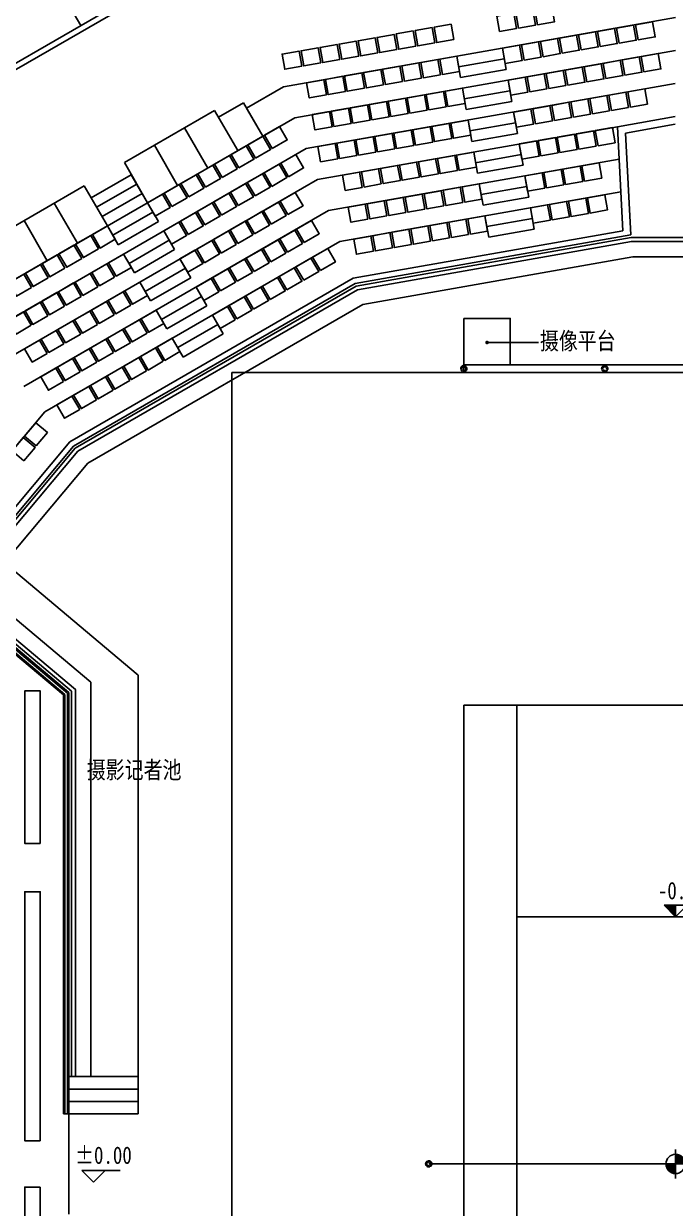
# Model space of a CAD drawing. Extents: x 23317406 to 24383751, y 42324270 to 43451021.
# Drawn here: x 23980481 to 23997363, y 42903866 to 42934550 of the extents above; entities that cross this region are included whole.
import ezdxf

# ---------------------------------------------------------------- set-up
doc = ezdxf.new("R2010")
doc.units = 0
doc.header["$MEASUREMENT"] = 0
doc.linetypes.add('DASHED', pattern=[0.75, 0.5, -0.25])
doc.layers.get('0').update_dxf_attribs({"linetype": 'CONTINUOUS'})
for name, color, linetype in [('场地', 5, 'CONTINUOUS'), ('墙', 7, 'CONTINUOUS'), ('座位', 253, 'CONTINUOUS'), ('投影', 9, 'CONTINUOUS'), ('柱形', 7, 'CONTINUOUS'), ('标注', 7, 'CONTINUOUS'), ('栏杆', 146, 'CONTINUOUS'), ('楼梯', 5, 'CONTINUOUS'), ('汉字', 7, 'CONTINUOUS'), ('辅助件', 9, 'CONTINUOUS'), ('边界', 9, 'CONTINUOUS')]:
    doc.layers.add(name, color=color, linetype=linetype)
doc.styles.add('Q1', font='SimSun.ttf', dxfattribs={"width": 0.8, "height": 450})
doc.styles.add('Q200', font='SimSun.ttf', dxfattribs={"width": 0.8, "height": 450})
doc.dimstyles.new('Q2', dxfattribs={"dimscale": 150, "dimtxt": 2.5, "dimasz": 2.5, "dimexe": 0, "dimexo": 0, "dimgap": 0.5, "dimtad": 1, "dimdec": 4, "dimdsep": 46, "dimtxsty": 'Q200', "dimblk1": 'DOTSMALL', "dimblk2": 'DOTSMALL', "dimsah": 1, "dimcen": 2.5, "dimadec": 0, "dimazin": 0, "dimtfac": 1, "dimtdec": 3, "dimtmove": 2, "dimatfit": 3, "dimldrblk": 'DOTSMALL', "dimfxl": 1, "dimtolj": 1, "dimtzin": 10, "dimarcsym": 0})

# ---------------------------------------------------------------- blocks, each defined once
blk = doc.blocks.new('A$C78551AF3')
for points in [[(1500, 2500), (1500, 1500), (2500, 1500, 0.4142136)], [(500, 1500, 0.4142136), (1500, 500), (1500, 1500)]]:
    blk.add_hatch(color=256).paths.add_polyline_path(points)
for p, q in [((1500, 0), (1500, 3000)), ((0, 1500), (3000, 1500))]:
    blk.add_line(p, q)
blk.add_circle((1500, 1500), 1000)
blk = doc.blocks.new('A$C5D383393')
at = {"xscale": 0.25, "yscale": 0.25, "zscale": 0.25}
blk.add_blockref('A$C78551AF3', (0, 0), dxfattribs=at)
blk = doc.blocks.new('A$C53E22F80')
at = {"layer": '场地'}
for p, q in [((0, 42400), (0, 1400)), ((23000, 42400), (0, 42400)), ((6015, 33785), (6015, 10015)), ((16985, 33785), (6015, 33785)), ((7385, 33785), (7385, 10015)), ((15615, 28300), (7385, 28300)), ((17895, 21900), (5105, 21900))]:
    blk.add_line(p, q, dxfattribs=at)
at = {"layer": '投影'}
for points in [[(6015, 43800), (7215, 43800), (7215, 42600), (6015, 42600)], [(6015, 42600), (16985, 42600), (16985, 42400), (6015, 42400)]]:
    blk.add_lwpolyline(points, close=True, dxfattribs=at)
blk = doc.blocks.new('T-SEAT-LOWER$0$SEAT_500CS')
blk.add_lwpolyline([(-400, -225), (-400, 225), (0, 225), (0, -225)], close=True)
blk = doc.blocks.new('A$C1B106C9F')
at = {"layer": '汉字'}
blk.add_hatch(color=0, dxfattribs=at).paths.add_polyline_path([(300, 300), (0, 300), (300, 0)])
at = {"layer": '汉字', "color": 0}
for p, q in [((0, 300), (989, 300)), ((0, 300), (300, 0)), ((600, 300), (300, 0)), ((300, 0), (300, 300))]:
    blk.add_line(p, q, dxfattribs=at)
blk = doc.blocks.new('_DOTSMALL')
at = {"color": 0, "linetype": 'ByBlock', "const_width": 0.5}
blk.add_lwpolyline([(-0.0625, 0, 1), (0.0625, 0, 1)], format="xyb", close=True, dxfattribs=at)

msp = doc.modelspace()

# ---------------------------------------------------------------- linework, layer by layer
at = {"layer": '墙'}
for p, q in [((23997363.05404, 42932146.66293), (23995861.86104, 42931881.9621)), ((23995861.86104, 42931881.9621), (23996003.17473, 42929185.53615)), ((23997363.05404, 42931943.57761), (23996070.84753, 42931715.72674)), ((23996070.84753, 42931715.72674), (23996208.99749, 42929079.66853)), ((23996003.17473, 42929185.53615), (23989020.99562, 42927954.38959)), ((23996208.99749, 42929079.66853), (23989069.61711, 42927820.80314)), ((23981679.00438, 42923715.48897), (23989020.99562, 42927954.38959)), ((23981770.38289, 42923606.5883), (23989069.61711, 42927820.80314)), ((23981679.00438, 42923715.48897), (23976229.5788, 42917221.11645)), ((23981770.38289, 42923606.5883), (23976352.69273, 42917150.03658))]:
    msp.add_line(p, q, dxfattribs=at)
at = {"layer": '墙', "ltscale": 5000}
for start, end in [(67.1172342395, 67.1172342395), (66.2587266313, 66.2587266313), (64.4772342395, 64.4772342395), (64.9387266313, 64.9387266313)]:
    msp.add_arc((23850578.58196, 42857442.58139), 533172.67138, start, end, dxfattribs=at)
at = {"layer": '墙'}
for centre, start, end in [((23850634.74669, 42857737.27781), 79.4743453394, 79.4743453394), ((23850639.30178, 42857736.37231), 78.1227654233, 78.1227654233), ((23850644.55659, 42857735.23786), 77.5606287088, 77.5606287088), ((23850649.0789, 42857734.18074), 76.2090487927, 76.2090487927)]:
    msp.add_arc(centre, 530172.67138, start, end, dxfattribs=at)
at = {"layer": '座位'}
for p, q in [((23985527.88381, 42932126.83546), (23986177.40286, 42932501.83546)), ((23986677.40286, 42931635.81005), (23986177.40286, 42932501.83546)), ((23983089.61522, 42930950.04053), (23985427.88381, 42932300.04054)), ((23986027.88381, 42931260.81005), (23985427.88381, 42932300.04054)), ((23985248.46095, 42930810.81005), (23984648.46095, 42931850.04054)), ((23984469.03809, 42930360.81005), (23983869.03809, 42931400.04053)), ((23983689.61523, 42929910.81005), (23983089.61522, 42930950.04053)), ((23979712.11615, 42929000.04052), (23982050.38474, 42930350.04053)), ((23982650.38474, 42929310.81005), (23982050.38474, 42930350.04053)), ((23981870.96188, 42928860.81004), (23981270.96188, 42929900.04053)), ((23981091.53902, 42928410.81004), (23980491.53901, 42929450.04053))]:
    msp.add_line(p, q, dxfattribs=at)
for points in [[(23980910, 42913315.68857), (23980910, 42917265.68857), (23980510, 42917265.68857), (23980510, 42913315.68857)], [(23980910, 42905615.68857), (23980910, 42912065.68857), (23980510, 42912065.68857), (23980510, 42905615.68857)], [(23980910, 42904415.68857), (23980910, 42897965.68857), (23980510, 42897965.68857), (23980510, 42904415.68857)]]:
    msp.add_lwpolyline(points, close=True, dxfattribs=at)
at = {"layer": '投影'}
for p, q in [((23975674.13085, 42930871.81857), (23985825.86915, 42936732.92741)), ((23975765.50936, 42930762.91791), (23985874.49064, 42936599.34097)), ((23997370, 42934706.76276), (23987215.05454, 42932916.17184)), ((23997370, 42933853.8044), (23987506.78348, 42932114.65317)), ((23991798.88558, 42933155.78604), (23991701.6426, 42933707.27839)), ((23992980.65488, 42933364.16386), (23992883.4119, 42933915.6562)), ((23992932.03339, 42933639.91003), (23991750.26409, 42933431.53222)), ((23992980.65488, 42933364.16386), (23991798.88558, 42933155.78604)), ((23993126.51936, 42932536.92535), (23993029.27637, 42933088.41769)), ((23986257.40286, 42932363.27139), (23987215.05455, 42932916.17185)), ((23997363.05404, 42932999.62129), (23987798.51242, 42931313.1345)), ((23991944.75005, 42932328.54753), (23991847.50707, 42932880.03987)), ((23993077.89786, 42932812.67152), (23991896.12856, 42932604.2937)), ((23993126.51936, 42932536.92535), (23991944.75005, 42932328.54753)), ((23986257.40286, 42932363.27139), (23986677.40286, 42931635.81005)), ((23993272.38383, 42931709.68684), (23993175.14085, 42932261.17918)), ((23978839.32463, 42927110.49345), (23987506.78349, 42932114.65318)), ((23995861.86104, 42931881.9621), (23988090.24136, 42930511.61583)), ((23992090.61453, 42931501.30902), (23991993.37154, 42932052.80136)), ((23993223.76234, 42931985.43301), (23992041.99303, 42931777.05519)), ((23993272.38383, 42931709.68684), (23992090.61453, 42931501.30902)), ((23979387.59569, 42926457.08945), (23987798.51243, 42931313.13451)), ((23992236.479, 42930674.07051), (23992139.23601, 42931225.56285)), ((23993418.2483, 42930882.44833), (23993321.00532, 42931433.94067)), ((23995906.15339, 42931036.81368), (23988381.9703, 42929710.09716)), ((23993369.62681, 42931158.1945), (23992187.85751, 42930949.81668)), ((23982230.38474, 42930038.27138), (23983269.61522, 42930638.27139)), ((23983689.61522, 42929910.81005), (23983269.61522, 42930638.27139)), ((23993418.2483, 42930882.44833), (23992236.479, 42930674.07051)), ((23993564.11277, 42930055.20982), (23993466.86979, 42930606.70216)), ((23979935.86675, 42925803.68544), (23988090.24137, 42930511.61584)), ((23982370.38474, 42929795.78427), (23983409.61522, 42930395.78427)), ((23992382.34347, 42929846.832), (23992285.10049, 42930398.32434)), ((23993515.49128, 42930330.95599), (23992333.72198, 42930122.57817)), ((23982650.38474, 42929310.81005), (23982230.38474, 42930038.27138)), ((23982510.38474, 42929553.29716), (23983549.61522, 42930153.29716)), ((23995950.44574, 42930191.66526), (23988673.69925, 42928908.57849)), ((23993564.11277, 42930055.20982), (23992382.34347, 42929846.832)), ((23980484.13781, 42925150.28143), (23988381.97031, 42929710.09717)), ((23983969.61523, 42929425.83582), (23983689.61523, 42929910.81005)), ((23993709.97725, 42929227.9713), (23993612.73426, 42929779.46364)), ((23982790.38474, 42929068.32293), (23983829.61523, 42929668.32294)), ((23982930.38474, 42928825.83582), (23983969.61523, 42929425.83582)), ((23992528.20794, 42929019.59348), (23992430.96496, 42929571.08583)), ((23993661.35576, 42929503.71747), (23992479.58645, 42929295.33966)), ((23982930.38474, 42928825.83582), (23982650.38474, 42929310.81005)), ((23984389.61523, 42928698.37448), (23984109.61523, 42929183.34871)), ((23993709.97725, 42929227.9713), (23992528.20794, 42929019.59348)), ((23981032.40888, 42924496.87743), (23988673.69925, 42928908.5785)), ((23983210.38474, 42928340.8616), (23984249.61523, 42928940.8616)), ((23983350.38474, 42928098.37448), (23983070.38474, 42928583.34871)), ((23983350.38474, 42928098.37448), (23984389.61523, 42928698.37448)), ((23984809.61523, 42927970.91315), (23984529.61523, 42928455.88737)), ((23983630.38474, 42927613.40026), (23984669.61523, 42928213.40026)), ((23983770.38475, 42927370.91314), (23983490.38474, 42927855.88737)), ((23983770.38475, 42927370.91314), (23984809.61523, 42927970.91315)), ((23985229.61523, 42927243.45181), (23984949.61523, 42927728.42603)), ((23984050.38475, 42926885.93892), (23985089.61523, 42927485.93892)), ((23984190.38475, 42926643.45181), (23985229.61523, 42927243.45181)), ((23984190.38475, 42926643.45181), (23983910.38475, 42927128.42603)), ((23985649.61523, 42926515.99047), (23985369.61523, 42927000.9647)), ((23984470.38475, 42926158.47758), (23985509.61523, 42926758.47758)), ((23984610.38475, 42925915.99047), (23984330.38475, 42926400.96469)), ((23984610.38475, 42925915.99047), (23985649.61523, 42926515.99047)), ((23975350.19355, 42917728.82975), (23981026.30074, 42924493.35088)), ((23983450, 42917675.0109), (23979543.62852, 42920952.84578)), ((23981510, 42917161.99623), (23978489.45684, 42919696.53289)), ((23981650, 42917227.27931), (23978579.4471, 42919803.77911)), ((23983450, 42906315.68857), (23983450, 42917675.0109)), ((23981510, 42906315.68857), (23981510, 42917161.99623)), ((23981650, 42906315.68857), (23981650, 42917227.27931)), ((23983450, 42906315.68857), (23981510, 42906315.68857))]:
    msp.add_line(p, q, dxfattribs=at)
at = {"layer": '柱形', "linetype": 'DASHED'}
for centre, radius in [((23991885, 42925615.68857), 80), ((23995535, 42925615.68857), 80), ((23991885, 42925615.68857), 50), ((23995535, 42925615.68857), 50), ((23990975, 42905015.68857), 80), ((23990975, 42905015.68857), 50)]:
    msp.add_circle(centre, radius, dxfattribs=at)
at = {"layer": '栏杆'}
for p, q in [((23981545, 42917178.317), (23978511.95441, 42919723.34444)), ((23981615, 42917210.95854), (23978556.94954, 42919776.96756)), ((23981545, 42906315.68857), (23981545, 42917178.317)), ((23981615, 42906315.68857), (23981615, 42917210.95854))]:
    msp.add_line(p, q, dxfattribs=at)
at = {"layer": '楼梯'}
for p, q in [((23983450, 42907275.68857), (23981650, 42907275.68857)), ((23983450, 42906955.68857), (23981650, 42906955.68857)), ((23983450, 42906635.68857), (23981650, 42906635.68857)), ((23981650, 42906315.68857), (23981650, 42903715.68857))]:
    msp.add_line(p, q, dxfattribs=at)
at = {"layer": '汉字', "color": 0}
for p, q in [((23981990.58875, 42904843.02088), (23982979.3486, 42904843.02088)), ((23981990.58875, 42904843.02088), (23982290.58875, 42904543.02088)), ((23982590.58875, 42904843.02088), (23982290.58875, 42904543.02088))]:
    msp.add_line(p, q, dxfattribs=at)
at = {"layer": '辅助件'}
for points in [[(24013020, 42907275.68857), (24013020, 42917259.92084), (24016061.93466, 42919812.40709), (24012923.92785, 42923552.13797), (24005646.07215, 42927754.00992), (23998524.87831, 42929009.66853), (23997370, 42929009.66853), (23996215.12169, 42929009.66853), (23989093.92785, 42927754.00992), (23981816.07215, 42923552.13797), (23978678.06535, 42919812.40709), (23981720, 42917259.92084), (23981720, 42907275.68857)], [(24012920, 42907275.68857), (24012920, 42917306.55161), (24015921.05145, 42919824.73277), (24012858.65749, 42923474.35178), (24005611.34251, 42927658.59103), (23998516.12944, 42928909.66853), (23997370, 42928909.66853), (23996223.87056, 42928909.66853), (23989128.65749, 42927658.59103), (23981881.34251, 42923474.35178), (23978818.94855, 42919824.73277), (23981820, 42917306.55161), (23981820, 42907275.68857)], [(24012520, 42907275.68857), (24012520, 42917493.07467), (24015357.51863, 42919874.03551), (24012597.57603, 42923163.20701), (24005472.42397, 42927276.91547), (23998481.13398, 42928509.66853), (23997370, 42928509.66853), (23996258.86602, 42928509.66853), (23989267.57603, 42927276.91547), (23982142.42397, 42923163.20701), (23979382.48137, 42919874.03551), (23982220, 42917493.07467), (23982220, 42907275.68857)]]:
    msp.add_lwpolyline(points, dxfattribs=at)
at = {"layer": '边界'}
msp.add_line((23981462.43713, 42935368.3993), (23981962.43713, 42934502.37389), dxfattribs=at)

# ---------------------------------------------------------------- block references
msp.add_blockref('A$C5D383393', (23996994.99963, 42904640.68846))
msp.add_blockref('A$C5D383393', (23996994.99963, 42904640.68846))
at = {"layer": '座位', "xscale": -1}
for p, rotation in [((23993451.53305, 42934868.78965), 280.0000002419203), ((23993943.93692, 42934955.61374), 280.0000002419203), ((23992959.12917, 42934781.96556), 280.0000002419203), ((23996551.82078, 42934562.49568), 280.0000002419203), ((23995074.60915, 42934302.02341), 280.0000002419203), ((23995567.01303, 42934388.8475), 280.0000002419203), ((23996059.4169, 42934475.67159), 280.0000002419203), ((23993104.99364, 42933954.72704), 280.0000002419203), ((23993597.39752, 42934041.55114), 280.0000002419203), ((23994089.8014, 42934128.37523), 280.0000002419203), ((23994582.20527, 42934215.19932), 280.0000002419203), ((23996205.28137, 42933648.43308), 280.0000002419203), ((23996697.68525, 42933735.25717), 280.0000002419203), ((23994728.06975, 42933387.96081), 280.0000002419203), ((23995220.47362, 42933474.7849), 280.0000002419203), ((23995712.8775, 42933561.60899), 280.0000002419203), ((23993250.85812, 42933127.48853), 280.0000002419203), ((23993743.26199, 42933214.31262), 280.0000002419203), ((23994235.66587, 42933301.13671), 280.0000002419203), ((23995858.74197, 42932734.37048), 280.0000002419203), ((23996351.14585, 42932821.19457), 280.0000002419203), ((23994381.53034, 42932473.8982), 280.0000002419203), ((23994873.93422, 42932560.72229), 280.0000002419203), ((23995366.33809, 42932647.54638), 280.0000002419203), ((23993396.72259, 42932300.25002), 280.0000002419203), ((23993889.12647, 42932387.07411), 280.0000002419203), ((23986915.55985, 42931773.31006), 300.0000001179437), ((23995512.20257, 42931820.30787), 280.0000002419203), ((23986482.54715, 42931523.31005), 300.0000001179437), ((23993542.58706, 42931473.01151), 280.0000002419203), ((23994034.99094, 42931559.8356), 280.0000002419203), ((23994527.39482, 42931646.65969), 280.0000002419203), ((23995019.79869, 42931733.48378), 280.0000002419203), ((23986049.53445, 42931273.31005), 300.0000001179437), ((23985616.52175, 42931023.31005), 300.0000001179437), ((23986902.54715, 42930795.84872), 300.0000001179437), ((23987335.55985, 42931045.84872), 300.0000001179437), ((23995165.66316, 42930906.24527), 280.0000002419203), ((23984750.49634, 42930523.31005), 300.0000001179437), ((23985183.50904, 42930773.31005), 300.0000001179437), ((23986469.53445, 42930545.84872), 300.0000001179437), ((23993688.45154, 42930645.773), 280.0000002419203), ((23994180.85541, 42930732.59709), 280.0000002419203), ((23994673.25929, 42930819.42118), 280.0000002419203), ((23984317.48364, 42930273.31005), 300.0000001179437), ((23986036.52175, 42930295.84871), 300.0000001179437), ((23983884.47094, 42930023.31005), 300.0000001179437), ((23985603.50905, 42930045.84871), 300.0000001179437), ((23987322.54715, 42930068.38738), 300.0000001179437), ((23994819.12376, 42929992.18267), 280.0000002419203), ((23995311.52764, 42930079.00676), 280.0000002419203), ((23985170.49634, 42929795.84871), 300.0000001179437), ((23986456.52175, 42929568.38738), 300.0000001179437), ((23986889.53445, 42929818.38738), 300.0000001179437), ((23993834.31601, 42929818.53449), 280.0000002419203), ((23994326.71988, 42929905.35858), 280.0000002419203), ((23984304.47094, 42929295.84871), 300.0000001179437), ((23984737.48364, 42929545.84871), 300.0000001179437), ((23986023.50905, 42929318.38738), 300.0000001179437), ((23987742.54715, 42929340.92604), 300.0000001179437), ((23985590.49635, 42929068.38737), 300.0000001179437), ((23987309.53445, 42929090.92604), 300.0000001179437), ((23985157.48365, 42928818.38737), 300.0000001179437), ((23986876.52175, 42928840.92604), 300.0000001179437), ((23984724.47094, 42928568.38737), 300.0000001179437), ((23986010.49635, 42928340.92604), 300.0000001179437), ((23986443.50905, 42928590.92604), 300.0000001179437), ((23987729.53445, 42928363.4647), 300.0000001179437), ((23988162.54715, 42928613.4647), 300.0000001179437), ((23985577.48365, 42928090.92603), 300.0000001179437), ((23987296.52175, 42928113.4647), 300.0000001179437), ((23985144.47095, 42927840.92603), 300.0000001179437), ((23986863.50905, 42927863.4647), 300.0000001179437), ((23986430.49635, 42927613.4647), 300.0000001179437), ((23985564.47095, 42927113.4647), 300.0000001179437), ((23985997.48365, 42927363.4647), 300.0000001179437), ((23980646.90975, 42924041.21031), 319.9999999950214), ((23980325.51595, 42923658.18809), 319.9999999950214)]:
    msp.add_blockref('T-SEAT-LOWER$0$SEAT_500CS', p, dxfattribs=dict(at, rotation=rotation))
at = {"layer": '座位'}
for p, rotation in [((23989856.98475, 42934234.97378), 100.0000002431782), ((23990349.38863, 42934321.79787), 100.0000002431782), ((23990841.7925, 42934408.62197), 100.0000002431782), ((23991334.19638, 42934495.44606), 100.0000002431782), ((23988379.77312, 42933974.50151), 100.0000002431782), ((23988872.177, 42934061.3256), 100.0000002431782), ((23989364.58088, 42934148.14969), 100.0000002431782), ((23987394.96537, 42933800.85333), 100.0000002431782), ((23987887.36925, 42933887.67742), 100.0000002431782), ((23991480.06085, 42933668.20754), 100.0000002431782), ((23989510.44535, 42933320.91118), 100.0000002431782), ((23990002.84922, 42933407.73527), 100.0000002431782), ((23990495.2531, 42933494.55936), 100.0000002431782), ((23990987.65698, 42933581.38345), 100.0000002431782), ((23988033.23372, 42933060.43891), 100.0000002431782), ((23988525.6376, 42933147.263), 100.0000002431782), ((23989018.04147, 42933234.08709), 100.0000002431782), ((23991133.52145, 42932754.14494), 100.0000002431782), ((23991625.92533, 42932840.96903), 100.0000002431782), ((23989163.90594, 42932406.84858), 100.0000002431782), ((23989656.30982, 42932493.67267), 100.0000002431782), ((23990148.7137, 42932580.49676), 100.0000002431782), ((23990641.11757, 42932667.32085), 100.0000002431782), ((23988179.09819, 42932233.2004), 100.0000002431782), ((23988671.50207, 42932320.02449), 100.0000002431782), ((23990786.98205, 42931840.08234), 100.0000002431782), ((23991279.38592, 42931926.90643), 100.0000002431782), ((23991771.7898, 42932013.73052), 100.0000002431782), ((23988817.36654, 42931492.78598), 100.0000002431782), ((23989309.77042, 42931579.61007), 100.0000002431782), ((23989802.17429, 42931666.43416), 100.0000002431782), ((23990294.57817, 42931753.25825), 100.0000002431782), ((23988324.96267, 42931405.96188), 100.0000002431782), ((23991917.65427, 42931186.49201), 100.0000002431782), ((23990440.44264, 42930926.01974), 100.0000002431782), ((23990932.84652, 42931012.84383), 100.0000002431782), ((23991425.25039, 42931099.66792), 100.0000002431782), ((23988963.23101, 42930665.54746), 100.0000002431782), ((23989455.63489, 42930752.37155), 100.0000002431782), ((23989948.03877, 42930839.19565), 100.0000002431782), ((23991571.11487, 42930272.42941), 100.0000002431782), ((23992063.51874, 42930359.2535), 100.0000002431782), ((23990093.90324, 42930011.95713), 100.0000002431782), ((23990586.30712, 42930098.78122), 100.0000002431782), ((23991078.71099, 42930185.60532), 100.0000002431782), ((23989109.09549, 42929838.30895), 100.0000002431782), ((23989601.49936, 42929925.13304), 100.0000002431782), ((23991224.57546, 42929358.3668), 100.0000002431782), ((23991716.97934, 42929445.19089), 100.0000002431782), ((23992209.38322, 42929532.01499), 100.0000002431782), ((23982022.51632, 42928948.31004), 120.0000001192017), ((23982455.52903, 42929198.31005), 120.0000001192017), ((23989747.36384, 42929097.89453), 100.0000002431782), ((23990239.76771, 42929184.71862), 100.0000002431782), ((23990732.17159, 42929271.54271), 100.0000002431782), ((23981589.50362, 42928698.31004), 120.0000001192017), ((23989254.95996, 42929011.07044), 100.0000002431782), ((23981156.49092, 42928448.31004), 120.0000001192017), ((23982875.52903, 42928470.84871), 120.0000001192017), ((23980723.47822, 42928198.31004), 120.0000001192017), ((23982442.51633, 42928220.84871), 120.0000001192017), ((23980290.46552, 42927948.31004), 120.0000001192017), ((23981576.49092, 42927720.8487), 120.0000001192017), ((23982009.50362, 42927970.84871), 120.0000001192017), ((23983295.52903, 42927743.38737), 120.0000001192017), ((23981143.47822, 42927470.8487), 120.0000001192017), ((23982862.51633, 42927493.38737), 120.0000001192017), ((23980710.46552, 42927220.8487), 120.0000001192017), ((23982429.50363, 42927243.38737), 120.0000001192017), ((23980277.45282, 42926970.8487), 120.0000001192017), ((23981996.49092, 42926993.38737), 120.0000001192017), ((23983715.52903, 42927015.92603), 120.0000001192017), ((23981130.46552, 42926493.38736), 120.0000001192017), ((23981563.47822, 42926743.38737), 120.0000001192017), ((23982849.50363, 42926515.92603), 120.0000001192017), ((23983282.51633, 42926765.92603), 120.0000001192017), ((23980697.45282, 42926243.38736), 120.0000001192017), ((23982416.49093, 42926265.92603), 120.0000001192017), ((23984135.52903, 42926288.46469), 120.0000001192017), ((23981983.47822, 42926015.92603), 120.0000001192017), ((23983702.51633, 42926038.46469), 120.0000001208932), ((23981550.46552, 42925765.92603), 120.0000001192017), ((23983269.50363, 42925788.46469), 120.0000001208932), ((23981117.45282, 42925515.92603), 120.0000001192017), ((23982403.47823, 42925288.46469), 120.0000001208932), ((23982836.49093, 42925538.46469), 120.0000001208932), ((23981970.46552, 42925038.46469), 120.0000001192017), ((23981537.45282, 42924788.46469), 120.0000001192017)]:
    msp.add_blockref('T-SEAT-LOWER$0$SEAT_500CS', p, dxfattribs=dict(at, rotation=rotation))
at = {"layer": '标注'}
msp.add_blockref('A$C53E22F80', (23985869.99888, 42883115.68914), dxfattribs=at)
at = {"layer": '汉字'}
msp.add_blockref('A$C1B106C9F', (23997069.9995, 42911415.68869), dxfattribs=at)

# ---------------------------------------------------------------- texts
at = {"layer": '汉字', "color": 0, "style": 'Q1', "width": 0.8}
for s, p in [('摄像平台', (23993854.34507, 42926107.4984)), ('摄影记者池', (23982114.46522, 42914996.66327)), ('-0.045', (23996911.43476, 42911870.39197)), ('%%p0.00', (23981812.24199, 42905017.49114))]:
    msp.add_text(s, height=450, dxfattribs=at).set_placement(p)

# ---------------------------------------------------------------- leaders
at = {"layer": '汉字'}
msp.add_leader([(23992485, 42926292.25107), (23993818.45694, 42926292.25107)], dimstyle='Q2', override={"dimdec": 0, "dimldrblk": 'DOTSMALL'}, dxfattribs=at)

doc.saveas('drawing.dxf')
